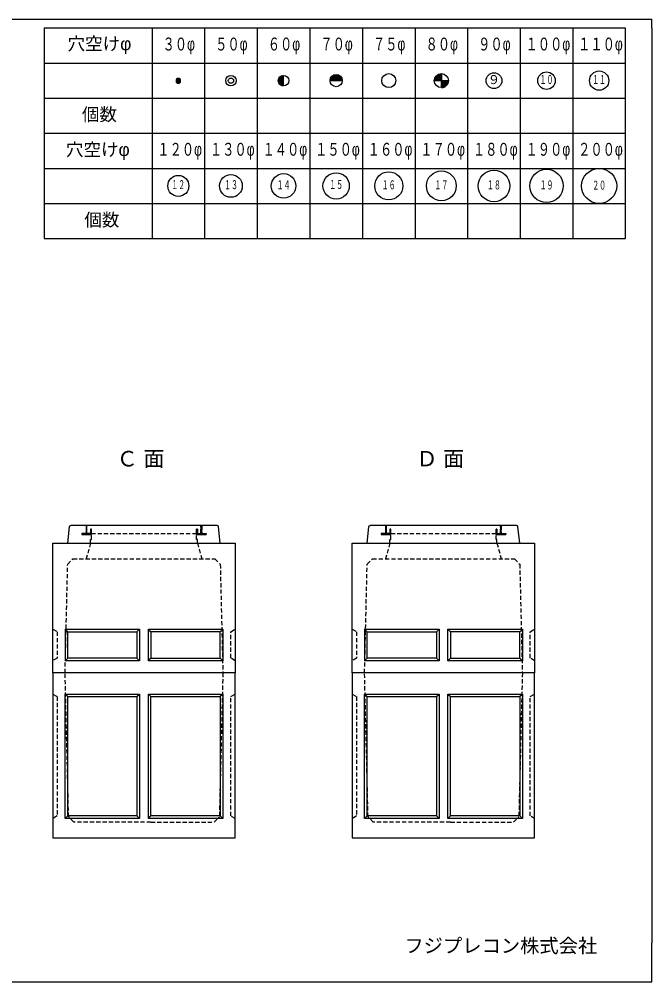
# Model space of a CAD drawing. Units: millimetres, scale not verified. Extents: x -3704 to 3796, y -2790 to 2696.
# Drawn here: x 189 to 3796, y -2790 to 2696 of the extents above; entities that cross this region are included whole.
import ezdxf
from ezdxf.enums import TextEntityAlignment as Align

# ---------------------------------------------------------------- set-up
doc = ezdxf.new("R2010")
doc.units = ezdxf.units.MM
doc.header["$LTSCALE"] = 20
doc.linetypes.add('DASHED1', pattern=[1.8, 1.2, -0.6])
doc.layers.add('0-0_レイヤ_1', color=7, linetype='Continuous')
doc.styles.add('HG丸ｺﾞｼｯｸM-PRO', font='')
doc.styles.add('ＭＳ ゴシック', font='')
doc.styles.get('HG丸ｺﾞｼｯｸM-PRO').set_extended_font_data('HG丸ｺﾞｼｯｸM-PRO')
doc.styles.get('ＭＳ ゴシック').set_extended_font_data('MS Gothic')

msp = doc.modelspace()

# ---------------------------------------------------------------- linework, layer by layer
at = {"layer": '0-0_レイヤ_1'}
for p, q in [((3795.88, 2646.47), (3795.88, 2696.47)), ((945.88, 2646.47), (945.88, 1446.47)), ((1245.88, 2646.47), (1245.88, 1446.47)), ((1545.88, 2646.47), (1545.88, 1446.47)), ((1845.88, 2646.47), (1845.88, 1446.47)), ((2145.88, 2646.47), (2145.88, 1446.47)), ((2445.88, 2646.47), (2445.88, 1446.47)), ((2745.88, 2646.47), (2745.88, 1446.47)), ((3045.88, 2646.47), (3045.88, 1446.47)), ((3345.88, 2646.47), (3345.88, 1446.47)), ((3795.88, 2646.47), (3795.88, -2568.82)), ((331.45, 2446.47), (945.88, 2446.47)), ((945.88, 2446.47), (3645.88, 2446.47)), ((1089.41, 2360), (1102.36, 2360)), ((1669.11, 2360), (1695.88, 2360)), ((1670.21, 2362), (1695.88, 2362)), ((1671.54, 2364), (1695.88, 2364)), ((1673.11, 2366), (1695.88, 2366)), ((1674.99, 2368), (1695.88, 2368)), ((1677.27, 2370), (1695.88, 2370)), ((1680.13, 2372), (1695.88, 2372)), ((1683.96, 2374), (1695.88, 2374)), ((1690.59, 2376), (1695.88, 2376)), ((1695.88, 2316.47), (1695.88, 2376.47)), ((1963.6, 2360), (2028.16, 2360)), ((1964.52, 2362), (2027.25, 2362)), ((1965.59, 2364), (2026.18, 2364)), ((1966.84, 2366), (2024.93, 2366)), ((1968.29, 2368), (2023.48, 2368)), ((1969.97, 2370), (2021.79, 2370)), ((1971.94, 2372), (2019.82, 2372)), ((1974.27, 2374), (2017.5, 2374)), ((1977.09, 2376), (2014.67, 2376)), ((1980.69, 2378), (2011.08, 2378)), ((1985.84, 2380), (2005.92, 2380)), ((2558.24, 2360), (2595.88, 2360)), ((2559.02, 2362), (2595.88, 2362)), ((2559.93, 2364), (2595.88, 2364)), ((2560.97, 2366), (2595.88, 2366)), ((2562.17, 2368), (2595.88, 2368)), ((2563.53, 2370), (2595.88, 2370)), ((2565.09, 2372), (2595.88, 2372)), ((2566.86, 2374), (2595.88, 2374)), ((2568.9, 2376), (2595.88, 2376)), ((2571.27, 2378), (2595.88, 2378)), ((2574.07, 2380), (2595.88, 2380)), ((2577.51, 2382), (2595.88, 2382)), ((2582.04, 2384), (2595.88, 2384)), ((2589.76, 2386), (2595.88, 2386)), ((1080.89, 2346), (1110.87, 2346)), ((1080.96, 2348), (1110.8, 2348)), ((1081.09, 2344), (1110.68, 2344)), ((1081.3, 2350), (1110.46, 2350)), ((1081.56, 2342), (1110.2, 2342)), ((1081.94, 2352), (1109.83, 2352)), ((1082.35, 2340), (1109.41, 2340)), ((1082.91, 2354), (1108.86, 2354)), ((1083.5, 2338), (1108.26, 2338)), ((1084.3, 2356), (1107.47, 2356)), ((1085.14, 2336), (1106.62, 2336)), ((1086.29, 2358), (1105.48, 2358)), ((1087.55, 2334), (1104.22, 2334)), ((1091.93, 2332), (1099.83, 2332)), ((1665.89, 2346), (1695.88, 2346)), ((1665.92, 2348), (1695.88, 2348)), ((1665.98, 2344), (1695.88, 2344)), ((1666.09, 2350), (1695.88, 2350)), ((1666.22, 2342), (1695.88, 2342)), ((1666.4, 2352), (1695.88, 2352)), ((1666.59, 2340), (1695.88, 2340)), ((1666.84, 2354), (1695.88, 2354)), ((1667.1, 2338), (1695.88, 2338)), ((1667.44, 2356), (1695.88, 2356)), ((1667.77, 2336), (1695.88, 2336)), ((1668.19, 2358), (1695.88, 2358)), ((1668.6, 2334), (1695.88, 2334)), ((1669.6, 2332), (1695.88, 2332)), ((1670.81, 2330), (1695.88, 2330)), ((1672.24, 2328), (1695.88, 2328)), ((1673.95, 2326), (1695.88, 2326)), ((1676.01, 2324), (1695.88, 2324)), ((1678.53, 2322), (1695.88, 2322)), ((1681.76, 2320), (1695.88, 2320)), ((1686.43, 2318), (1695.88, 2318)), ((1960.88, 2346.47), (2030.88, 2346.47)), ((1960.92, 2348), (2030.85, 2348)), ((1961.06, 2350), (2030.7, 2350)), ((1961.32, 2352), (2030.44, 2352)), ((1961.7, 2354), (2030.06, 2354)), ((1962.2, 2356), (2029.56, 2356)), ((1962.84, 2358), (2028.93, 2358)), ((2555.91, 2348), (2595.88, 2348)), ((2556.04, 2350), (2595.88, 2350)), ((2556.27, 2352), (2595.88, 2352)), ((2556.6, 2354), (2595.88, 2354)), ((2557.03, 2356), (2595.88, 2356)), ((2557.58, 2358), (2595.88, 2358)), ((2595.88, 2346), (2635.88, 2346)), ((2595.88, 2344), (2635.81, 2344)), ((2595.88, 2342), (2635.63, 2342)), ((2595.88, 2340), (2635.36, 2340)), ((2595.88, 2338), (2634.98, 2338)), ((2595.88, 2336), (2634.49, 2336)), ((2595.88, 2334), (2633.89, 2334)), ((2595.88, 2332), (2633.17, 2332)), ((2595.88, 2330), (2632.33, 2330)), ((2595.88, 2328), (2631.36, 2328)), ((2595.88, 2326), (2630.25, 2326)), ((2595.88, 2324), (2628.97, 2324)), ((2595.88, 2322), (2627.52, 2322)), ((2595.88, 2320), (2625.87, 2320)), ((2595.88, 2318), (2623.98, 2318)), ((2595.88, 2316), (2621.8, 2316)), ((2595.88, 2314), (2619.24, 2314)), ((2595.88, 2312), (2616.17, 2312)), ((2595.88, 2310), (2612.31, 2310)), ((2595.88, 2308), (2606.84, 2308)), ((331.45, 2246.47), (945.88, 2246.47)), ((945.88, 2246.47), (3645.88, 2246.47)), ((331.45, 2046.47), (945.88, 2046.47)), ((945.88, 2046.47), (3645.88, 2046.47)), ((331.45, 1846.47), (945.88, 1846.47)), ((945.88, 1846.47), (3645.88, 1846.47)), ((331.45, 1646.47), (945.88, 1646.47)), ((945.88, 1646.47), (3645.88, 1646.47)), ((464.88, -290), (474.88, -197.5)), ((1317.38, -190), (482.38, -190)), ((569.88, -190), (569.88, -235)), ((574.88, -190), (569.88, -190)), ((569.88, -192), (574.88, -192)), ((569.88, -194), (574.88, -194)), ((569.88, -196), (574.88, -196)), ((569.88, -198), (574.88, -198)), ((569.88, -200), (574.88, -200)), ((569.88, -202), (574.88, -202)), ((569.88, -204), (574.88, -204)), ((569.88, -206), (574.88, -206)), ((569.88, -208), (574.88, -208)), ((569.88, -210), (574.88, -210)), ((569.88, -212), (574.88, -212)), ((569.88, -214), (574.88, -214)), ((569.88, -216), (574.88, -216)), ((569.88, -218), (574.88, -218)), ((574.88, -235), (574.88, -190)), ((594.88, -210), (599.88, -210)), ((594.88, -210), (594.88, -240)), ((599.88, -210), (594.88, -210)), ((594.88, -212), (599.88, -212)), ((594.88, -214), (599.88, -214)), ((594.88, -216), (599.88, -216)), ((594.88, -218), (599.88, -218)), ((599.88, -240), (599.88, -210)), ((1199.88, -210), (1199.88, -235)), ((1204.88, -210), (1199.88, -210)), ((1199.88, -212), (1204.88, -212)), ((1199.88, -214), (1204.88, -214)), ((1199.88, -216), (1204.88, -216)), ((1199.88, -218), (1204.88, -218)), ((1204.88, -235), (1204.88, -210)), ((1224.88, -190), (1224.88, -235)), ((1229.88, -190), (1224.88, -190)), ((1224.88, -192), (1229.88, -192)), ((1224.88, -194), (1229.88, -194)), ((1224.88, -196), (1229.88, -196)), ((1224.88, -198), (1229.88, -198)), ((1224.88, -200), (1229.88, -200)), ((1224.88, -202), (1229.88, -202)), ((1224.88, -204), (1229.88, -204)), ((1224.88, -206), (1229.88, -206)), ((1224.88, -208), (1229.88, -208)), ((1224.88, -210), (1229.88, -210)), ((1224.88, -212), (1229.88, -212)), ((1224.88, -214), (1229.88, -214)), ((1224.88, -216), (1229.88, -216)), ((1224.88, -218), (1229.88, -218)), ((1229.88, -235), (1229.88, -190)), ((1334.88, -290), (1324.88, -197.5)), ((2172.88, -290), (2182.88, -197.5)), ((3025.38, -190), (2190.38, -190)), ((2277.88, -190), (2277.88, -235)), ((2282.88, -190), (2277.88, -190)), ((2277.88, -192), (2282.88, -192)), ((2277.88, -194), (2282.88, -194)), ((2277.88, -196), (2282.88, -196)), ((2277.88, -198), (2282.88, -198)), ((2277.88, -200), (2282.88, -200)), ((2277.88, -202), (2282.88, -202)), ((2277.88, -204), (2282.88, -204)), ((2277.88, -206), (2282.88, -206)), ((2277.88, -208), (2282.88, -208)), ((2277.88, -210), (2282.88, -210)), ((2277.88, -212), (2282.88, -212)), ((2277.88, -214), (2282.88, -214)), ((2277.88, -216), (2282.88, -216)), ((2277.88, -218), (2282.88, -218)), ((2282.88, -235), (2282.88, -190)), ((2302.88, -210), (2307.88, -210)), ((2302.88, -210), (2302.88, -240)), ((2307.88, -210), (2302.88, -210)), ((2302.88, -212), (2307.88, -212)), ((2302.88, -214), (2307.88, -214)), ((2302.88, -216), (2307.88, -216)), ((2302.88, -218), (2307.88, -218)), ((2307.88, -240), (2307.88, -210)), ((2907.88, -210), (2907.88, -235)), ((2912.88, -210), (2907.88, -210)), ((2907.88, -212), (2912.88, -212)), ((2907.88, -214), (2912.88, -214)), ((2907.88, -216), (2912.88, -216)), ((2907.88, -218), (2912.88, -218)), ((2912.88, -235), (2912.88, -210)), ((2932.88, -190), (2932.88, -235)), ((2937.88, -190), (2932.88, -190)), ((2932.88, -192), (2937.88, -192)), ((2932.88, -194), (2937.88, -194)), ((2932.88, -196), (2937.88, -196)), ((2932.88, -198), (2937.88, -198)), ((2932.88, -200), (2937.88, -200)), ((2932.88, -202), (2937.88, -202)), ((2932.88, -204), (2937.88, -204)), ((2932.88, -206), (2937.88, -206)), ((2932.88, -208), (2937.88, -208)), ((2932.88, -210), (2937.88, -210)), ((2932.88, -212), (2937.88, -212)), ((2932.88, -214), (2937.88, -214)), ((2932.88, -216), (2937.88, -216)), ((2932.88, -218), (2937.88, -218)), ((2937.88, -235), (2937.88, -190)), ((3042.88, -290), (3032.88, -197.5)), ((544.88, -235), (544.88, -240)), ((594.88, -235), (544.88, -235)), ((544.88, -236), (594.88, -236)), ((544.88, -238), (594.88, -238)), ((544.88, -240), (594.88, -240)), ((544.88, -240), (594.88, -240)), ((569.88, -220), (574.88, -220)), ((569.88, -222), (574.88, -222)), ((569.88, -224), (574.88, -224)), ((569.88, -226), (574.88, -226)), ((569.88, -228), (574.88, -228)), ((569.88, -230), (574.88, -230)), ((569.88, -232), (574.88, -232)), ((569.88, -234), (574.88, -234)), ((594.88, -220), (599.88, -220)), ((594.88, -222), (599.88, -222)), ((594.88, -224), (599.88, -224)), ((594.88, -226), (599.88, -226)), ((594.88, -228), (599.88, -228)), ((594.88, -230), (599.88, -230)), ((594.88, -232), (599.88, -232)), ((594.88, -234), (599.88, -234)), ((594.88, -236), (599.88, -236)), ((594.88, -238), (599.88, -238)), ((594.88, -240), (599.88, -240)), ((594.88, -240), (599.88, -240)), ((1199.88, -220), (1204.88, -220)), ((1199.88, -222), (1204.88, -222)), ((1199.88, -224), (1204.88, -224)), ((1199.88, -226), (1204.88, -226)), ((1199.88, -228), (1204.88, -228)), ((1199.88, -230), (1204.88, -230)), ((1199.88, -232), (1204.88, -232)), ((1199.88, -234), (1204.88, -234)), ((1199.88, -240), (1199.88, -235)), ((1199.88, -235), (1254.88, -235)), ((1199.88, -235), (1204.88, -235)), ((1199.88, -236), (1254.88, -236)), ((1199.88, -238), (1254.88, -238)), ((1199.88, -240), (1254.88, -240)), ((1254.88, -240), (1199.88, -240)), ((1224.88, -220), (1229.88, -220)), ((1224.88, -222), (1229.88, -222)), ((1224.88, -224), (1229.88, -224)), ((1224.88, -226), (1229.88, -226)), ((1224.88, -228), (1229.88, -228)), ((1224.88, -230), (1229.88, -230)), ((1224.88, -232), (1229.88, -232)), ((1224.88, -234), (1229.88, -234)), ((1224.88, -235), (1229.88, -235)), ((1254.88, -235), (1254.88, -240)), ((2252.88, -235), (2252.88, -240)), ((2302.88, -235), (2252.88, -235)), ((2252.88, -236), (2302.88, -236)), ((2252.88, -238), (2302.88, -238)), ((2252.88, -240), (2302.88, -240)), ((2252.88, -240), (2302.88, -240)), ((2277.88, -220), (2282.88, -220)), ((2277.88, -222), (2282.88, -222)), ((2277.88, -224), (2282.88, -224)), ((2277.88, -226), (2282.88, -226)), ((2277.88, -228), (2282.88, -228)), ((2277.88, -230), (2282.88, -230)), ((2277.88, -232), (2282.88, -232)), ((2277.88, -234), (2282.88, -234)), ((2302.88, -220), (2307.88, -220)), ((2302.88, -222), (2307.88, -222)), ((2302.88, -224), (2307.88, -224)), ((2302.88, -226), (2307.88, -226)), ((2302.88, -228), (2307.88, -228)), ((2302.88, -230), (2307.88, -230)), ((2302.88, -232), (2307.88, -232)), ((2302.88, -234), (2307.88, -234)), ((2302.88, -236), (2307.88, -236)), ((2302.88, -238), (2307.88, -238)), ((2302.88, -240), (2307.88, -240)), ((2302.88, -240), (2307.88, -240)), ((2907.88, -220), (2912.88, -220)), ((2907.88, -222), (2912.88, -222)), ((2907.88, -224), (2912.88, -224)), ((2907.88, -226), (2912.88, -226)), ((2907.88, -228), (2912.88, -228)), ((2907.88, -230), (2912.88, -230)), ((2907.88, -232), (2912.88, -232)), ((2907.88, -234), (2912.88, -234)), ((2907.88, -240), (2907.88, -235)), ((2907.88, -235), (2962.88, -235)), ((2907.88, -235), (2912.88, -235)), ((2907.88, -236), (2962.88, -236)), ((2907.88, -238), (2962.88, -238)), ((2907.88, -240), (2962.88, -240)), ((2962.88, -240), (2907.88, -240)), ((2932.88, -220), (2937.88, -220)), ((2932.88, -222), (2937.88, -222)), ((2932.88, -224), (2937.88, -224)), ((2932.88, -226), (2937.88, -226)), ((2932.88, -228), (2937.88, -228)), ((2932.88, -230), (2937.88, -230)), ((2932.88, -232), (2937.88, -232)), ((2932.88, -234), (2937.88, -234)), ((2932.88, -235), (2937.88, -235)), ((2962.88, -235), (2962.88, -240)), ((449.88, -780), (449.88, -960)), ((449.88, -780), (464.88, -795)), ((859.88, -795), (874.88, -780)), ((939.88, -795), (924.88, -780)), ((1349.88, -780), (1334.88, -795)), ((2157.88, -780), (2157.88, -960)), ((2157.88, -780), (2172.88, -795)), ((2567.88, -795), (2582.88, -780)), ((2647.88, -795), (2632.88, -780)), ((3057.88, -780), (3042.88, -795)), ((874.88, -960), (859.88, -945)), ((1348.75, -960), (1334.88, -945)), ((2582.88, -960), (2567.88, -945)), ((3056.75, -960), (3042.88, -945)), ((1419.88, -1030), (379.88, -1030)), ((3127.88, -1030), (2087.88, -1030)), ((859.88, -1165), (874.88, -1150)), ((1349.88, -1150), (1334.88, -1165)), ((2567.88, -1165), (2582.88, -1150)), ((3057.88, -1150), (3042.88, -1165)), ((449.88, -1860), (464.88, -1845)), ((874.88, -1860), (859.88, -1845)), ((924.88, -1860), (939.88, -1845)), ((1349.88, -1860), (1334.88, -1845)), ((2157.88, -1860), (2172.88, -1845)), ((2582.88, -1860), (2567.88, -1845)), ((2632.88, -1860), (2647.88, -1845)), ((3057.88, -1860), (3042.88, -1845)), ((3795.88, -2740.32), (3795.88, -2568.82))]:
    msp.add_line(p, q, dxfattribs=at)
at = {"layer": '0-0_レイヤ_1', "linetype": 'DASHED1'}
for p, q in [((569.88, -190), (569.88, -235)), ((574.88, -190), (569.88, -190)), ((574.88, -235), (574.88, -190)), ((594.88, -210), (594.88, -235)), ((599.88, -210), (594.88, -210)), ((599.88, -270), (599.88, -210)), ((1199.88, -210), (1204.88, -210)), ((1199.88, -270), (1199.88, -210)), ((1204.88, -210), (1204.88, -235)), ((1224.88, -190), (1229.88, -190)), ((1224.88, -235), (1224.88, -190)), ((1229.88, -190), (1229.88, -235)), ((2277.88, -190), (2277.88, -235)), ((2282.88, -190), (2277.88, -190)), ((2282.88, -235), (2282.88, -190)), ((2302.88, -210), (2302.88, -235)), ((2307.88, -210), (2302.88, -210)), ((2307.88, -270), (2307.88, -210)), ((2907.88, -210), (2912.88, -210)), ((2907.88, -270), (2907.88, -210)), ((2912.88, -210), (2912.88, -235)), ((2932.88, -190), (2937.88, -190)), ((2932.88, -235), (2932.88, -190)), ((2937.88, -190), (2937.88, -235)), ((544.88, -235), (544.88, -240)), ((569.88, -235), (544.88, -235)), ((544.88, -240), (599.88, -240)), ((594.88, -235), (574.88, -235)), ((594.88, -270), (599.88, -270)), ((594.88, -290), (594.88, -270)), ((599.88, -235), (1199.88, -235)), ((1254.88, -240), (1199.88, -240)), ((1204.88, -270), (1199.88, -270)), ((1204.88, -235), (1224.88, -235)), ((1204.88, -290), (1204.88, -270)), ((1229.88, -235), (1254.88, -235)), ((1254.88, -235), (1254.88, -240)), ((2252.88, -235), (2252.88, -240)), ((2277.88, -235), (2252.88, -235)), ((2252.88, -240), (2307.88, -240)), ((2302.88, -235), (2282.88, -235)), ((2302.88, -270), (2307.88, -270)), ((2302.88, -290), (2302.88, -270)), ((2307.88, -235), (2907.88, -235)), ((2962.88, -240), (2907.88, -240)), ((2912.88, -270), (2907.88, -270)), ((2912.88, -235), (2932.88, -235)), ((2912.88, -290), (2912.88, -270)), ((2937.88, -235), (2962.88, -235)), ((2962.88, -235), (2962.88, -240)), ((594.88, -290), (569.88, -380)), ((1204.88, -290), (1229.88, -380)), ((2302.88, -290), (2277.88, -380)), ((2912.88, -290), (2937.88, -380)), ((1349.88, -1030), (1329.88, -1850)), ((3057.88, -1030), (3037.88, -1850))]:
    msp.add_line(p, q, dxfattribs=at)
at = {"layer": '0-0_レイヤ_1'}
for points in [[(-3532.94, 2696.47), (3545.88, 2696.47), (3795.88, 2696.47)], [(945.88, 2646.47), (331.45, 2646.47), (331.45, 1446.47), (945.88, 1446.47)], [(945.88, 1446.47), (3645.88, 1446.47), (3645.88, 2646.47), (945.88, 2646.47)], [(2595.88, 2386.47), (2595.88, 2346.47), (2555.88, 2346.47)], [(2595.88, 2306.47), (2595.88, 2346.47), (2635.88, 2346.47)], [(474.88, -197.5), (476.89, -192.18), (482.38, -190)], [(1324.88, -197.5), (1322.43, -191.85), (1317.38, -190)], [(2182.88, -197.5), (2184.89, -192.18), (2190.38, -190)], [(3032.88, -197.5), (3030.43, -191.85), (3025.38, -190)], [(449.88, -780), (874.88, -780), (874.88, -960), (449.88, -960), (464.88, -945), (464.88, -795), (859.88, -795), (859.88, -945), (464.88, -945)], [(924.88, -960), (939.88, -945), (1334.88, -945), (1334.88, -795), (939.88, -795), (939.88, -945)], [(2157.88, -780), (2582.88, -780), (2582.88, -960), (2157.88, -960), (2172.88, -945), (2172.88, -795), (2567.88, -795), (2567.88, -945), (2172.88, -945)], [(2632.88, -960), (2647.88, -945), (3042.88, -945), (3042.88, -795), (2647.88, -795), (2647.88, -945)], [(1419.88, -1030), (379.88, -1030), (379.88, -1970), (1419.88, -1970), (1419.88, -1030), (379.88, -1030)], [(3127.88, -1030), (2087.88, -1030), (2087.88, -1970), (3127.88, -1970), (3127.88, -1030), (2087.88, -1030)], [(449.88, -1150), (464.88, -1165), (859.88, -1165), (859.88, -1845), (464.88, -1845), (464.88, -1165)], [(924.88, -1150), (939.88, -1165), (1334.88, -1165), (1334.88, -1845), (939.88, -1845), (939.88, -1165)], [(2157.88, -1150), (2172.88, -1165), (2567.88, -1165), (2567.88, -1845), (2172.88, -1845), (2172.88, -1165)], [(2632.88, -1150), (2647.88, -1165), (3042.88, -1165), (3042.88, -1845), (2647.88, -1845), (2647.88, -1165)], [(-3532.94, -2790.32), (3545.88, -2790.32), (3795.88, -2790.32), (3795.88, -2740.32)]]:
    msp.add_lwpolyline(points, dxfattribs=at)
for points in [[(379.88, -1030), (379.88, -290), (1419.88, -290), (1419.88, -1030)], [(2087.88, -1030), (2087.88, -290), (3127.88, -290), (3127.88, -1030)], [(924.88, -960), (924.88, -780), (1349.88, -780), (1349.88, -960)], [(2632.88, -960), (2632.88, -780), (3057.88, -780), (3057.88, -960)], [(449.88, -1150), (874.88, -1150), (874.88, -1860), (449.88, -1860)], [(924.88, -1150), (1349.88, -1150), (1349.88, -1860), (924.88, -1860)], [(2157.88, -1150), (2582.88, -1150), (2582.88, -1860), (2157.88, -1860)], [(2632.88, -1150), (3057.88, -1150), (3057.88, -1860), (2632.88, -1860)]]:
    msp.add_lwpolyline(points, close=True, dxfattribs=at)
at = {"layer": '0-0_レイヤ_1', "linetype": 'DASHED1'}
for points in [[(449.88, -1030), (464.88, -410), (494.88, -380), (1304.88, -380), (1334.88, -410), (1349.88, -1030)], [(2157.88, -1030), (2172.88, -410), (2202.88, -380), (3012.88, -380), (3042.88, -410), (3057.88, -1030)], [(379.88, -780), (404.88, -795), (404.88, -945), (379.88, -960)], [(1419.88, -960), (1394.88, -945), (1394.88, -795), (1419.88, -780)], [(2087.88, -780), (2112.88, -795), (2112.88, -945), (2087.88, -960)], [(3127.88, -960), (3102.88, -945), (3102.88, -795), (3127.88, -780)], [(939.88, -1880), (499.88, -1880), (469.88, -1850), (449.88, -1030)], [(2647.88, -1880), (2207.88, -1880), (2177.88, -1850), (2157.88, -1030)], [(379.88, -1150), (404.88, -1165), (404.88, -1845), (379.88, -1860)], [(1419.88, -1860), (1394.88, -1845), (1394.88, -1165), (1419.88, -1150)], [(2087.88, -1150), (2112.88, -1165), (2112.88, -1845), (2087.88, -1860)], [(3127.88, -1860), (3102.88, -1845), (3102.88, -1165), (3127.88, -1150)], [(939.88, -1880), (1299.88, -1880), (1329.88, -1850)], [(2647.88, -1880), (3007.88, -1880), (3037.88, -1850)]]:
    msp.add_lwpolyline(points, dxfattribs=at)
at = {"layer": '0-0_レイヤ_1'}
for centre, radius in [((1395.88, 2346.47), 30), ((1395.88, 2346.47), 15), ((1695.88, 2346.47), 30), ((1995.88, 2346.47), 35), ((2295.88, 2346.47), 40), ((2595.88, 2346.47), 40), ((2895.88, 2346.47), 45), ((3195.88, 2346.47), 50), ((3495.88, 2346.47), 55), ((1395.88, 1746.47), 65), ((1695.88, 1746.47), 70), ((1995.88, 1746.47), 75), ((2295.88, 1746.47), 80), ((2595.88, 1746.47), 85), ((2895.88, 1746.47), 90), ((3195.88, 1746.47), 95), ((3495.88, 1746.47), 100), ((1095.88, 1746.47), 60)]:
    msp.add_circle(centre, radius, dxfattribs=at)

# ---------------------------------------------------------------- texts
for s, height, style, p in [('穴空けφ', 73.31, 'HG丸ｺﾞｼｯｸM-PRO', (464.21, 2498.28)), ('９', 51.32, 'HG丸ｺﾞｼｯｸM-PRO', (2860.89, 2311.57)), ('個数', 73.31, 'HG丸ｺﾞｼｯｸM-PRO', (545.73, 2095.35)), ('穴空けφ', 73.31, 'HG丸ｺﾞｼｯｸM-PRO', (454.89, 1895.05)), ('個数', 73.31, 'HG丸ｺﾞｼｯｸM-PRO', (559.7, 1494.45)), ('Ｃ 面', 87.98, 'HG丸ｺﾞｼｯｸM-PRO', (744.44, 121.09)), ('Ｄ 面', 87.98, 'HG丸ｺﾞｼｯｸM-PRO', (2453.8, 121.09)), ('フジプレコン株式会社', 80.65, 'ＭＳ ゴシック', (2385.06, -2649.21))]:
    msp.add_text(s, height=height, dxfattribs=dict(at, style=style)).set_placement(p, align=Align.BOTTOM_LEFT)
at = {"layer": '0-0_レイヤ_1', "style": 'HG丸ｺﾞｼｯｸM-PRO'}
for s, height, width, p in [('３０φ', 73.31, 0.7, (1005.88, 2496.47)), ('５０φ', 73.31, 0.7, (1305.88, 2496.47)), ('６０φ', 73.31, 0.7, (1605.88, 2496.47)), ('７０φ', 73.31, 0.7, (1905.88, 2496.47)), ('７５φ', 73.31, 0.7, (2205.88, 2496.47)), ('８０φ', 73.31, 0.7, (2505.88, 2496.47)), ('９０φ', 73.31, 0.7, (2805.88, 2496.47)), ('１００φ', 73.31, 0.7, (3075.88, 2496.47)), ('１１０φ', 73.31, 0.7, (3375.88, 2496.47)), ('１０', 51.32, 0.55, (3155.75, 2311.84)), ('１１', 51.32, 0.55, (3456.05, 2311.9)), ('１２０φ', 73.31, 0.7, (975.88, 1896.47)), ('１３０φ', 73.31, 0.7, (1275.88, 1896.47)), ('１４０φ', 73.31, 0.7, (1575.88, 1896.47)), ('１５０φ', 73.31, 0.7, (1875.88, 1896.47)), ('１７０φ', 73.31, 0.7, (2475.88, 1896.47)), ('１８０φ', 73.31, 0.7, (2775.88, 1896.47)), ('１９０φ', 73.31, 0.7, (3075.88, 1896.47)), ('２００φ', 73.31, 0.7, (3375.88, 1896.47)), ('１２', 51.32, 0.55, (1055.5, 1712.62)), ('１３', 51.32, 0.55, (1357.09, 1712.33)), ('１４', 51.32, 0.55, (1656.44, 1711.81)), ('１５', 51.32, 0.55, (1956.61, 1713.44)), ('１６', 51.32, 0.55, (2256.14, 1711.64)), ('１７', 51.32, 0.55, (2556.54, 1711.06)), ('１８', 51.32, 0.55, (2856.32, 1711.06)), ('１９', 51.32, 0.55, (3156.36, 1711.02)), ('２０', 51.32, 0.55, (3456.18, 1709.76))]:
    msp.add_text(s, height=height, dxfattribs=dict(at, width=width)).set_placement(p, align=Align.BOTTOM_LEFT)
at = {"layer": '0-0_レイヤ_1', "style": 'HG丸ｺﾞｼｯｸM-PRO', "width": 0.7}
msp.add_text('１６０φ', height=73.31, rotation=0.001, dxfattribs=at).set_placement((2175.88, 1896.47), align=Align.BOTTOM_LEFT)

doc.saveas('drawing.dxf')
